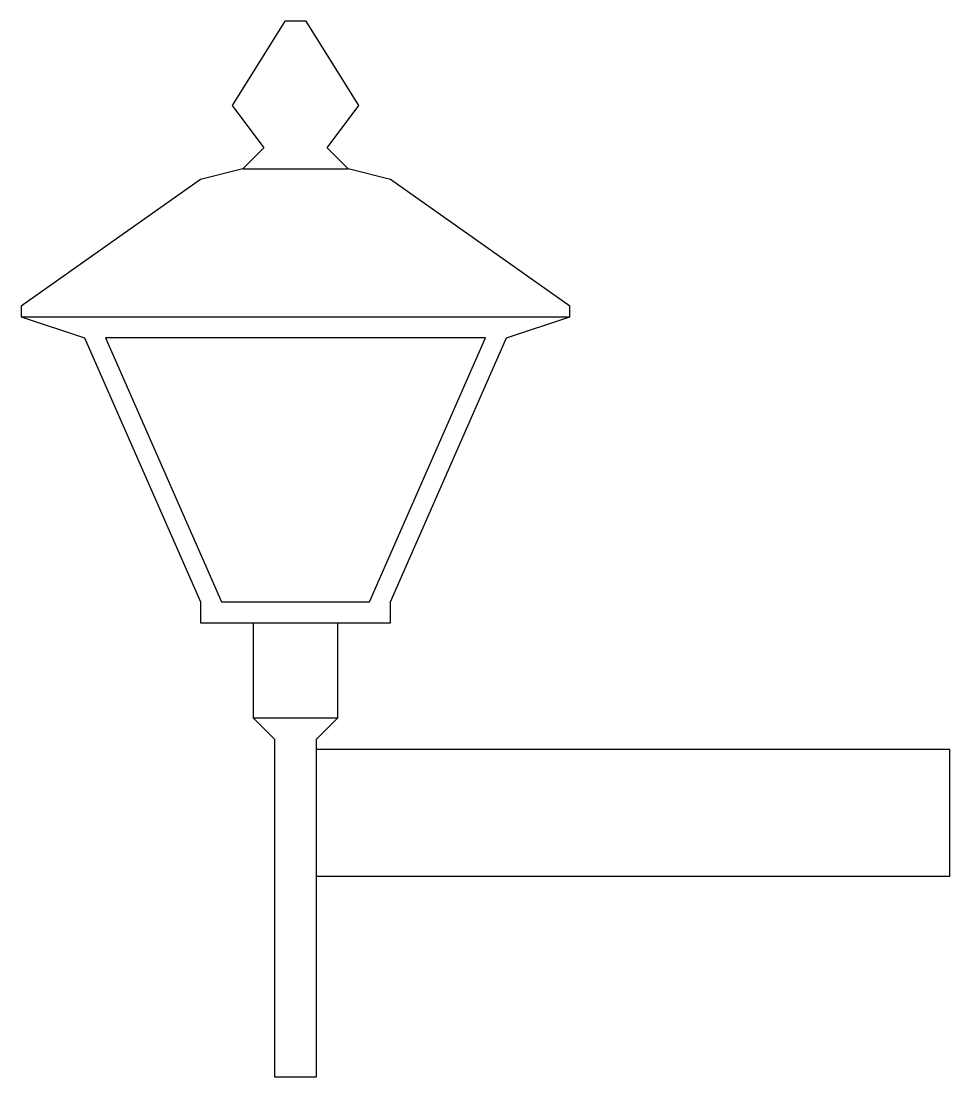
# Model space of a CAD drawing. Header units: millimetres. Extents: x -2881.506 to -2881.066, y 3711.301 to 3711.801.
import ezdxf

# ---------------------------------------------------------------- set-up
doc = ezdxf.new("R2010")
doc.units = ezdxf.units.MM
doc.header["$LTSCALE"] = 10
doc.layers.add('Ele_postes_luz', color=2, linetype='Continuous')

msp = doc.modelspace()

# ---------------------------------------------------------------- linework, layer by layer
at = {"layer": 'Ele_postes_luz'}
for p, q in [((-2881.38143, 3711.80111), (-2881.40643, 3711.76111)), ((-2881.37143, 3711.80111), (-2881.38143, 3711.80111)), ((-2881.34643, 3711.76111), (-2881.37143, 3711.80111)), ((-2881.40643, 3711.76111), (-2881.39143, 3711.74111)), ((-2881.36143, 3711.74111), (-2881.34643, 3711.76111)), ((-2881.39143, 3711.74111), (-2881.40143, 3711.73111)), ((-2881.35143, 3711.73111), (-2881.36143, 3711.74111)), ((-2881.40143, 3711.73111), (-2881.42143, 3711.72611)), ((-2881.40143, 3711.73111), (-2881.35143, 3711.73111)), ((-2881.33143, 3711.72611), (-2881.35143, 3711.73111)), ((-2881.42143, 3711.72611), (-2881.50643, 3711.66611)), ((-2881.24643, 3711.66611), (-2881.33143, 3711.72611)), ((-2881.50643, 3711.66611), (-2881.50643, 3711.66111)), ((-2881.24643, 3711.66111), (-2881.24643, 3711.66611)), ((-2881.50643, 3711.66111), (-2881.24643, 3711.66111)), ((-2881.50643, 3711.66111), (-2881.47643, 3711.65111)), ((-2881.27643, 3711.65111), (-2881.24643, 3711.66111)), ((-2881.47643, 3711.65111), (-2881.42143, 3711.52611)), ((-2881.33143, 3711.52611), (-2881.27643, 3711.65111)), ((-2881.42143, 3711.52611), (-2881.42143, 3711.51611)), ((-2881.33143, 3711.51611), (-2881.33143, 3711.52611)), ((-2881.42143, 3711.51611), (-2881.39643, 3711.51611)), ((-2881.39643, 3711.51611), (-2881.35643, 3711.51611)), ((-2881.39643, 3711.51611), (-2881.39643, 3711.47111)), ((-2881.35643, 3711.51611), (-2881.33143, 3711.51611)), ((-2881.35643, 3711.47111), (-2881.35643, 3711.51611)), ((-2881.39643, 3711.47111), (-2881.35643, 3711.47111)), ((-2881.39643, 3711.47111), (-2881.38643, 3711.46111)), ((-2881.36643, 3711.46111), (-2881.35643, 3711.47111)), ((-2881.38643, 3711.46111), (-2881.38643, 3711.30111)), ((-2881.36643, 3711.30111), (-2881.36643, 3711.46111)), ((-2881.06643, 3711.45611), (-2881.36643, 3711.45611)), ((-2881.06643, 3711.39611), (-2881.06643, 3711.45611)), ((-2881.36643, 3711.39611), (-2881.06643, 3711.39611)), ((-2881.38643, 3711.30111), (-2881.36643, 3711.30111))]:
    msp.add_line(p, q, dxfattribs=at)
at = {"layer": 'Ele_postes_luz', "color": 1}
for p, q in [((-2881.28643, 3711.65111), (-2881.46643, 3711.65111)), ((-2881.46643, 3711.65111), (-2881.41143, 3711.52611)), ((-2881.34143, 3711.52611), (-2881.28643, 3711.65111)), ((-2881.41143, 3711.52611), (-2881.34143, 3711.52611))]:
    msp.add_line(p, q, dxfattribs=at)

doc.saveas('drawing.dxf')
